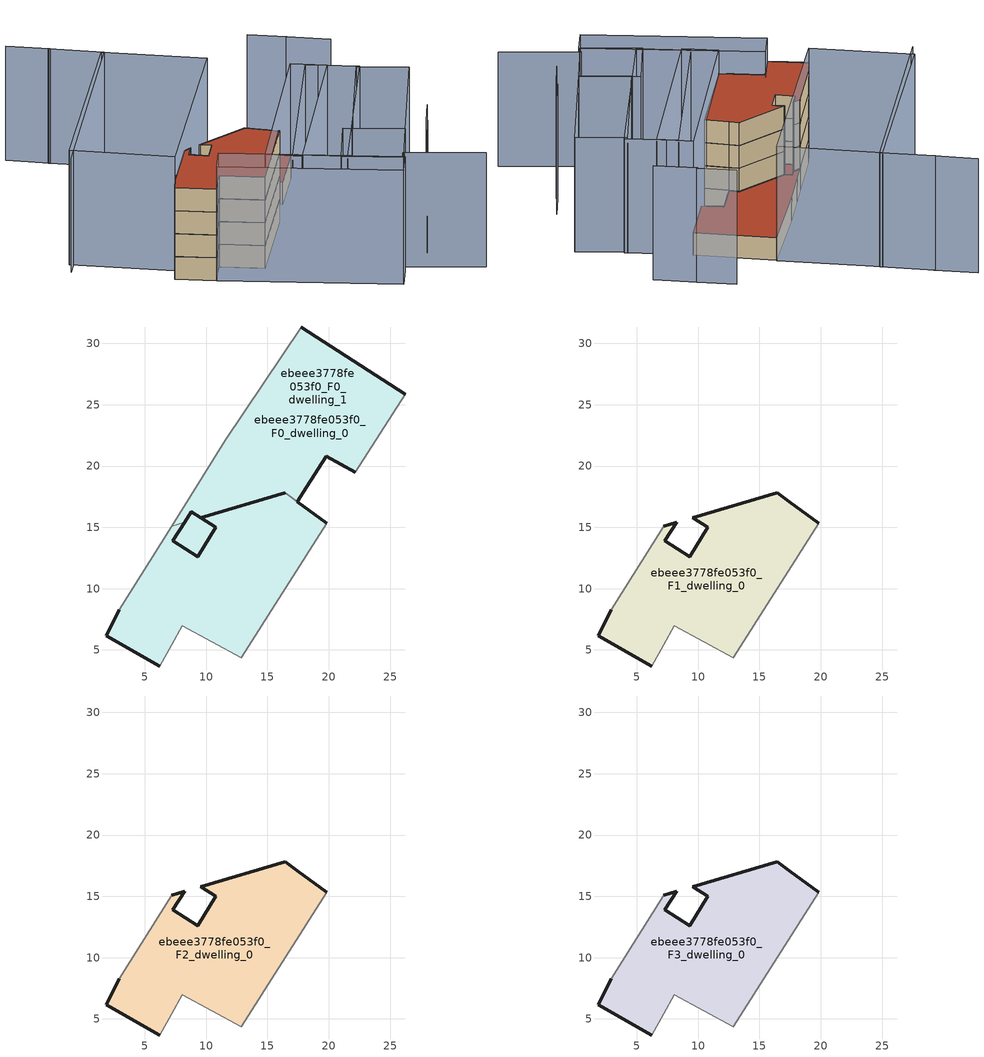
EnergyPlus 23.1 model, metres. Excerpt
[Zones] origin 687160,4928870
ebeee3778fe053f0_F0_dwelling_0
 floor ground (EU_floor_Construction): 12.87,4.35 19.85,15.33 17.43,17.1 17.42,17.1 16.45,17.81 9.56,15.8 10.8,15 9.31,12.62 7.27,13.9 8.25,15.42 7.19,15.11 2.92,8.27 1.87,6.15 6.23,3.69 7.18,5.41 8.05,6.98 z0; 16.45,17.8 9.56,15.8 16.45,17.81 z0; 22.17,19.49 26.23,25.85 17.77,31.34 11.56,22.11 8.73,17.59 7.19,15.11 8.25,15.42 8.8,16.28 9.56,15.8 16.45,17.8 16.45,17.81 17.42,17.1 18.21,18.32 19.81,20.8 z0; 9.31,12.62 10.8,15 9.56,15.8 8.8,16.28 8.25,15.42 7.27,13.9 z0
 wall outside (EU_wall_Construction): 6.23,3.69 1.87,6.15 2.92,8.27 / 8.25,15.42 7.27,13.9 9.31,12.62 10.8,15 9.56,15.8 16.45,17.8 16.45,17.81 / 17.42,17.1 17.43,17.1 19.85,15.33 z0:3
 wall adiabatic (EU_wall_Construction): 2.92,8.27 7.19,15.11 / 19.85,15.33 12.87,4.35 8.06,6.98 7.18,5.41 6.23,3.69 z0:3
 wall to ebeee3778fe053f0_F0_dwelling_1 (EU_wall_Construction): 7.19,15.11 8.25,15.42 / 16.45,17.81 17.42,17.1 z0:3
 roof outside (EU_floor_Construction): 26.23,25.85 22.17,19.49 19.81,20.8 18.21,18.32 17.42,17.1 16.45,17.81 16.45,17.8 9.56,15.8 8.8,16.28 8.25,15.42 7.19,15.11 8.73,17.59 11.56,22.11 17.77,31.34 z3; 10.8,15 9.31,12.62 7.27,13.9 8.25,15.42 8.8,16.28 9.56,15.8 z3
ebeee3778fe053f0_F0_dwelling_1
 floor ground (EU_floor_Construction): 12.87,4.35 19.85,15.33 17.43,17.1 17.42,17.1 16.45,17.81 9.56,15.8 10.8,15 9.31,12.62 7.27,13.9 8.25,15.42 7.19,15.11 2.92,8.27 1.87,6.15 6.23,3.69 7.18,5.41 8.05,6.98 z0; 16.45,17.8 9.56,15.8 16.45,17.81 z0; 22.17,19.49 26.23,25.85 17.77,31.34 11.56,22.11 8.73,17.59 7.19,15.11 8.25,15.42 8.8,16.28 9.56,15.8 16.45,17.8 16.45,17.81 17.42,17.1 18.21,18.32 19.81,20.8 z0; 9.31,12.62 10.8,15 9.56,15.8 8.8,16.28 8.25,15.42 7.27,13.9 z0
 wall outside (EU_wall_Construction): 17.77,31.34 26.23,25.85 / 22.17,19.49 19.81,20.8 18.21,18.32 17.42,17.1 / 16.45,17.81 9.56,15.8 8.8,16.28 8.25,15.42 z0:3
 wall adiabatic (EU_wall_Construction): 7.19,15.11 8.73,17.59 11.56,22.11 17.77,31.34 / 26.23,25.85 22.17,19.49 z0:3
 roof outside (EU_roof_Construction): 26.23,25.85 22.17,19.49 19.81,20.8 18.21,18.32 17.42,17.1 16.45,17.81 16.45,17.8 9.56,15.8 8.8,16.28 8.25,15.42 7.19,15.11 8.73,17.59 11.56,22.11 17.77,31.34 z3; 19.85,15.33 12.87,4.35 8.05,6.98 7.18,5.41 6.23,3.69 1.87,6.15 2.92,8.27 7.19,15.11 8.25,15.42 7.27,13.9 9.31,12.62 10.8,15 9.56,15.8 16.45,17.81 17.42,17.1 17.43,17.1 z3; 10.8,15 9.31,12.62 7.27,13.9 8.25,15.42 8.8,16.28 9.56,15.8 z3
ebeee3778fe053f0_F1_dwelling_0
 floor to ebeee3778fe053f0_F0_dwelling_0 (EU_floor_Construction): 12.87,4.35 19.85,15.33 17.43,17.1 17.42,17.1 16.45,17.81 9.56,15.8 10.8,15 9.31,12.62 7.27,13.9 8.25,15.42 7.19,15.11 2.92,8.27 1.87,6.15 6.23,3.69 7.18,5.41 8.05,6.98 z3
 floor to ebeee3778fe053f0_F0_dwelling_1 (EU_floor_Construction): 16.45,17.8 9.56,15.8 16.45,17.81 z3
 wall outside (EU_wall_Construction): 6.23,3.69 1.87,6.15 2.92,8.27 / 7.19,15.11 8.25,15.42 7.27,13.9 9.31,12.62 10.8,15 9.56,15.8 16.45,17.8 16.45,17.81 17.42,17.1 17.43,17.1 19.85,15.33 z3:6
 wall adiabatic (EU_wall_Construction): 2.92,8.27 7.19,15.11 / 19.85,15.33 12.87,4.35 8.06,6.98 7.18,5.41 6.23,3.69 z3:6
ebeee3778fe053f0_F2_dwelling_0
 floor to ebeee3778fe053f0_F1_dwelling_0 (EU_floor_Construction): 12.87,4.35 19.85,15.33 17.43,17.1 17.42,17.1 16.45,17.81 16.45,17.8 9.56,15.8 10.8,15 9.31,12.62 7.27,13.9 8.25,15.42 7.19,15.11 2.92,8.27 1.87,6.15 6.23,3.69 7.18,5.41 8.05,6.98 z6
 wall outside (EU_wall_Construction): 6.23,3.69 1.87,6.15 2.92,8.27 / 7.19,15.11 8.25,15.42 7.27,13.9 9.31,12.62 10.8,15 9.56,15.8 16.45,17.8 16.45,17.81 17.42,17.1 17.43,17.1 19.85,15.33 z6:9
 wall adiabatic (EU_wall_Construction): 2.92,8.27 7.19,15.11 / 19.85,15.33 12.87,4.35 8.06,6.98 7.18,5.41 6.23,3.69 z6:9
ebeee3778fe053f0_F3_dwelling_0
 floor to ebeee3778fe053f0_F2_dwelling_0 (EU_floor_Construction): 12.87,4.35 19.85,15.33 17.43,17.1 17.42,17.1 16.45,17.81 16.45,17.8 9.56,15.8 10.8,15 9.31,12.62 7.27,13.9 8.25,15.42 7.19,15.11 2.92,8.27 1.87,6.15 6.23,3.69 7.18,5.41 8.05,6.98 z9
 wall outside (EU_wall_Construction): 6.23,3.69 1.87,6.15 2.92,8.27 / 7.19,15.11 8.25,15.42 7.27,13.9 9.31,12.62 10.8,15 9.56,15.8 16.45,17.8 16.45,17.81 17.42,17.1 17.43,17.1 19.85,15.33 z9:12
 wall adiabatic (EU_wall_Construction): 2.92,8.27 7.19,15.11 / 19.85,15.33 12.87,4.35 8.06,6.98 7.18,5.41 6.23,3.69 z9:12
 roof outside (EU_roof_Construction): 19.85,15.33 12.87,4.35 8.06,6.98 7.18,5.41 6.23,3.69 1.87,6.15 2.92,8.27 7.19,15.11 8.25,15.42 7.27,13.9 9.31,12.62 10.8,15 9.56,15.8 16.45,17.8 16.45,17.81 17.42,17.1 17.43,17.1 z12
shading: 27.85,-2.17 36.84,-6.24 / 32.15,0.18 34.31,4.8 / 34.19,4.86 36.09,8.68 / 1.83,41.69 7.47,38.1 / 7.47,38.1 -8.46,13.09 / -2.43,44.46 2.04,41.56 / 33.37,30.05 28.85,32.82 / 28.97,32.86 24.91,35.35 / 25.93,-6.56 6.23,3.69 / 6.23,3.69 7.97,7.03 / 7.97,7.03 27.67,-3.22 / 27.67,-3.22 25.93,-6.56 / 30.95,3.83 27.48,-3.25 / 27.48,-3.25 20.79,0.03 / 20.79,0.03 24.26,7.11 / 24.26,7.11 30.95,3.83 / 33.35,21.83 21.56,-0.22 / 21.56,-0.22 15.81,2.86 / 15.81,2.86 27.61,24.9 / 27.61,24.9 33.35,21.83 / 38.5,18.98 30.91,3.75 / 30.91,3.75 25.26,6.57 / 25.26,6.57 32.84,21.8 / 32.84,21.8 38.5,18.98 / 12.87,4.35 26.12,25.92 / 26.12,25.92 29.89,23.6 / 29.89,23.6 16.64,2.04 / 16.64,2.04 12.87,4.35 / 17.8,31.38 2.92,8.27 / 2.92,8.27 -7.73,15.13 / -7.73,15.13 7.15,38.24 / 7.15,38.24 17.8,31.38 z0:15
[Building]
EU S2 Campaign: North Axis=0; Terrain=City; Solar Distribution=FullExterior
[Site:Location]
Bologna: Latitude=44.5; Longitude=11.25; Time Zone=1; Elevation=37
[SizingPeriod:WeatherFileDays]
AnnualSizingPeriod: Begin Month=1; Begin Day of Month=1; End Month=12; End Day of Month=31; Day of Week for Start Day=Monday; Use Weather File Daylight Saving Period=No; Use Weather File Rain and Snow Indicators=No
[MATERIAL]
EU_InternalMass_Material: Roughness=MediumRough; Thickness=0.1; Conductivity=1; Density=1800; Specific Heat=900; Thermal Absorptance=0.9; Solar Absorptance=0.7; Visible Absorptance=0.7
[MATERIAL:NOMASS] Roughness=MediumRough; Thermal Absorptance=0.9; Solar Absorptance=0.7; Visible Absorptance=0.7
Name | Thermal Resistance
EU_wall_NoMass | 0.937881
EU_roof_NoMass | 0.548572
EU_floor_NoMass | 0.71348
[CONSTRUCTION]
EU_wall_Construction: EU_wall_NoMass
EU_roof_Construction: EU_roof_NoMass
EU_floor_Construction: EU_floor_NoMass
EU_InternalMass_Construction: EU_InternalMass_Material
[ZONE] Type=1; Multiplier=1; Ceiling Height=autocalculate; Floor Area=autocalculate; Part of Total Floor Area=Yes
Name | Volume
ebeee3778fe053f0_F0_dwelling_0; ebeee3778fe053f0_F0_dwelling_1 | 822.132
ebeee3778fe053f0_F1_dwelling_0; ebeee3778fe053f0_F2_dwelling_0; ebeee3778fe053f0_F3_dwelling_0 | 398.342
[INTERNALMASS] Construction=EU_InternalMass_Construction
Name | Zone or ZoneList | Surface Area
ebeee3778fe053f0_F0_dwelling_0_EU_InternalMass | ebeee3778fe053f0_F0_dwelling_0 | 132.781
ebeee3778fe053f0_F0_dwelling_1_EU_InternalMass | ebeee3778fe053f0_F0_dwelling_1 | 134.525
ebeee3778fe053f0_F1_dwelling_0_EU_InternalMass | ebeee3778fe053f0_F1_dwelling_0 | 267.261
ebeee3778fe053f0_F2_dwelling_0_EU_InternalMass | ebeee3778fe053f0_F2_dwelling_0 | 267.261
ebeee3778fe053f0_F3_dwelling_0_EU_InternalMass | ebeee3778fe053f0_F3_dwelling_0 | 267.261
[OTHEREQUIPMENT] Fuel Type=Electricity; Design Level Calculation Method=Watts/Area; Power per Zone Floor Area=1; Fraction Latent=0; Fraction Radiant=0; Fraction Lost=0; Carbon Dioxide Generation Rate=0; EndUse Subcategory=EU_Step8_InternalGains
Name | Zone or ZoneList or Space or SpaceList | Schedule
EU_Step8_InternalGain_ebeee3778fe053f0_F0_dwelling_0_f000 | ebeee3778fe053f0_F0_dwelling_0 | EU_Step8_GainSchedule_ebeee3778fe053f0_F0_dwelling_0_f000
EU_Step8_InternalGain_ebeee3778fe053f0_F0_dwelling_1_f000 | ebeee3778fe053f0_F0_dwelling_1 | EU_Step8_GainSchedule_ebeee3778fe053f0_F0_dwelling_1_f000
EU_Step8_InternalGain_ebeee3778fe053f0_F1_dwelling_0_f000 | ebeee3778fe053f0_F1_dwelling_0 | EU_Step8_GainSchedule_ebeee3778fe053f0_F1_dwelling_0_f000
EU_Step8_InternalGain_ebeee3778fe053f0_F2_dwelling_0_f000 | ebeee3778fe053f0_F2_dwelling_0 | EU_Step8_GainSchedule_ebeee3778fe053f0_F2_dwelling_0_f000
EU_Step8_InternalGain_ebeee3778fe053f0_F3_dwelling_0_f000 | ebeee3778fe053f0_F3_dwelling_0 | EU_Step8_GainSchedule_ebeee3778fe053f0_F3_dwelling_0_f000
[ZONEVENTILATION:DESIGNFLOWRATE] Schedule=EU_AlwaysOn; Design Flow Rate Calculation Method=AirChanges/Hour; Air Changes per Hour=0.687892; Ventilation Type=Natural; Fan Pressure Rise=0; Fan Total Efficiency=1; Constant Term Coefficient=1; Temperature Term Coefficient=0; Velocity Term Coefficient=0; Velocity Squared Term Coefficient=0; Minimum Indoor Temperature=-100; Maximum Indoor Temperature=100; Delta Temperature=-100; Minimum Outdoor Temperature=-100; Maximum Outdoor Temperature=100; Maximum Wind Speed=40
Name | Zone or ZoneList or Space or SpaceList
EU_ConstantAir_ebeee3778fe053f0_F0_dwelling_0 | ebeee3778fe053f0_F0_dwelling_0
EU_ConstantAir_ebeee3778fe053f0_F0_dwelling_1 | ebeee3778fe053f0_F0_dwelling_1
EU_ConstantAir_ebeee3778fe053f0_F1_dwelling_0 | ebeee3778fe053f0_F1_dwelling_0
EU_ConstantAir_ebeee3778fe053f0_F2_dwelling_0 | ebeee3778fe053f0_F2_dwelling_0
EU_ConstantAir_ebeee3778fe053f0_F3_dwelling_0 | ebeee3778fe053f0_F3_dwelling_0
[HVACTEMPLATE:THERMOSTAT] Constant Heating Setpoint=20; Constant Cooling Setpoint=50
EU_HeatOnly_ebeee3778fe053f0_F0_dwelling_0; EU_HeatOnly_ebeee3778fe053f0_F0_dwelling_1; EU_HeatOnly_ebeee3778fe053f0_F1_dwelling_0; EU_HeatOnly_ebeee3778fe053f0_F2_dwelling_0; EU_HeatOnly_ebeee3778fe053f0_F3_dwelling_0
[HVACTEMPLATE:ZONE:IDEALLOADSAIRSYSTEM] System Availability Schedule=EU_AlwaysOn; Maximum Heating Supply Air Temperature=50; Minimum Cooling Supply Air Temperature=13; Maximum Heating Supply Air Humidity Ratio=0.0156; Minimum Cooling Supply Air Humidity Ratio=0.0077; Heating Limit=NoLimit; Cooling Limit=NoLimit; Heating Availability Schedule=EU_AlwaysOn; Cooling Availability Schedule=EU_CoolingOff; Dehumidification Control Type=ConstantSensibleHeatRatio; Cooling Sensible Heat Ratio=0.7; Dehumidification Setpoint=60; Humidification Control Type=None; Humidification Setpoint=30; Outdoor Air Method=None; Outdoor Air Flow Rate per Person=0.00944; Outdoor Air Flow Rate per Zone Floor Area=0; Outdoor Air Flow Rate per Zone=0; Demand Controlled Ventilation Type=None; Outdoor Air Economizer Type=NoEconomizer; Heat Recovery Type=None; Sensible Heat Recovery Effectiveness=0.7; Latent Heat Recovery Effectiveness=0.65
Name | Template Thermostat
ebeee3778fe053f0_F0_dwelling_0 | EU_HeatOnly_ebeee3778fe053f0_F0_dwelling_0
ebeee3778fe053f0_F0_dwelling_1 | EU_HeatOnly_ebeee3778fe053f0_F0_dwelling_1
ebeee3778fe053f0_F1_dwelling_0 | EU_HeatOnly_ebeee3778fe053f0_F1_dwelling_0
ebeee3778fe053f0_F2_dwelling_0 | EU_HeatOnly_ebeee3778fe053f0_F2_dwelling_0
ebeee3778fe053f0_F3_dwelling_0 | EU_HeatOnly_ebeee3778fe053f0_F3_dwelling_0
[SIZING:ZONE] Zone Cooling Design Supply Air Temperature Input Method=SupplyAirTemperature; Zone Cooling Design Supply Air Temperature=13; Zone Heating Design Supply Air Temperature Input Method=SupplyAirTemperature; Zone Heating Design Supply Air Temperature=50; Zone Cooling Design Supply Air Humidity Ratio=0.008; Zone Heating Design Supply Air Humidity Ratio=0.008; Cooling Design Air Flow Method=DesignDay; Cooling Design Air Flow Rate=0; Cooling Minimum Air Flow per Zone Floor Area=0.000762; Cooling Minimum Air Flow=0; Cooling Minimum Air Flow Fraction=0.2; Heating Design Air Flow Method=DesignDay; Heating Design Air Flow Rate=0; Heating Maximum Air Flow per Zone Floor Area=0.002032; Heating Maximum Air Flow=0.141576; Heating Maximum Air Flow Fraction=0.3; Account for Dedicated Outdoor Air System=No; Dedicated Outdoor Air System Control Strategy=NeutralSupplyAir; Dedicated Outdoor Air Low Setpoint Temperature for Design=autosize; Dedicated Outdoor Air High Setpoint Temperature for Design=autosize; Zone Load Sizing Method=Sensible Load Only No Latent Load; Zone Latent Cooling Design Supply Air Humidity Ratio Input Method=HumidityRatioDifference; Zone Cooling Design Supply Air Humidity Ratio Difference=0.005; Zone Latent Heating Design Supply Air Humidity Ratio Input Method=HumidityRatioDifference; Zone Humidification Design Supply Air Humidity Ratio Difference=0.005
ebeee3778fe053f0_F0_dwelling_0; ebeee3778fe053f0_F0_dwelling_1; ebeee3778fe053f0_F1_dwelling_0; ebeee3778fe053f0_F2_dwelling_0; ebeee3778fe053f0_F3_dwelling_0
[SCHEDULE:CONSTANT]
Name | Hourly Value
EU_AlwaysOn | 1
EU_CoolingOff | 0
[SCHEDULE:FILE] Column Number=1; Rows to Skip at Top=0; Number of Hours of Data=8760; Column Separator=Comma; Interpolate to Timestep=No; Minutes per Item=60; Adjust Schedule for Daylight Savings=Yes
Name | File
EU_Step8_GainSchedule_ebeee3778fe053f0_F0_dwelling_0_f000 | ../../schedules/ebeee3778fe053f0/ebeee3778fe053f0_F0_dwelling_0_f000_gain.csv
EU_Step8_GainSchedule_ebeee3778fe053f0_F0_dwelling_1_f000 | ../../schedules/ebeee3778fe053f0/ebeee3778fe053f0_F0_dwelling_1_f000_gain.csv
EU_Step8_GainSchedule_ebeee3778fe053f0_F1_dwelling_0_f000 | ../../schedules/ebeee3778fe053f0/ebeee3778fe053f0_F1_dwelling_0_f000_gain.csv
EU_Step8_GainSchedule_ebeee3778fe053f0_F2_dwelling_0_f000 | ../../schedules/ebeee3778fe053f0/ebeee3778fe053f0_F2_dwelling_0_f000_gain.csv
EU_Step8_GainSchedule_ebeee3778fe053f0_F3_dwelling_0_f000 | ../../schedules/ebeee3778fe053f0/ebeee3778fe053f0_F3_dwelling_0_f000_gain.csv
